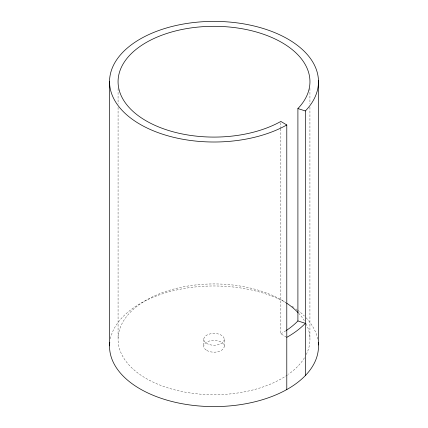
<?xml version="1.0" encoding="UTF-8"?>
<svg xmlns="http://www.w3.org/2000/svg" width="428" height="428" viewBox="0 0 428 428"><rect width="100%" height="100%" fill="white"/><g stroke="black" fill="none" stroke-linecap="round" stroke-linejoin="round"><path stroke-width="0.32" stroke-dasharray="2.14 1.6" d="M280.848 128.78L280.848 333.803L286.246 337.013M309.925 88.489L309.925 103.838M309.925 107.177L309.925 338.109M280.848 122.772L280.848 128.111M224.245 339.324A10.235 5.906 0 0 1 208.896 344.444A10.235 5.906 0 0 1 208.896 334.209A10.235 5.906 0 0 1 224.245 339.324L224.245 346.289M203.776 339.324L203.776 346.289M118.075 88.633L118.075 103.983M118.075 107.321L118.075 338.917M110.36 338.783A104.464 60.311 0 0 1 179.043 289.456A104.464 60.311 0 0 1 286.236 302.714M292.089 306.218A104.464 60.311 0 0 1 295.069 308.24M296.026 308.93A104.464 60.311 0 0 1 297.102 309.733M297.626 310.134A104.464 60.311 0 0 1 304.388 316.041M306.095 317.811A104.464 60.311 0 0 1 317.844 339.661M306.047 323.686A95.936 55.389 0 0 1 305.913 355.224M304.452 357.803A95.936 55.389 0 0 1 288.451 374.27M287.423 374.981A95.936 55.389 0 0 1 148.784 379.941A95.936 55.389 0 0 1 146.89 299.75A95.936 55.389 0 0 1 285.711 302.526M298.578 313.173A95.936 55.389 0 0 1 304.297 320.593M285.845 330.78A95.936 55.389 0 0 1 280.848 333.803M206.778 350.468A10.235 5.906 0 0 0 223.898 347.82A10.235 5.906 0 0 0 211.362 340.581A10.235 5.906 0 0 0 206.778 350.468"/><path stroke-width="0.64" d="M286.787 389.56L286.787 124.965L280.848 121.434A95.936 55.389 0 0 1 123.724 100.43A95.936 55.389 0 0 1 221.747 26.488A95.936 55.389 0 0 1 297.904 108.568L305.362 110.954L305.362 375.549M286.38 330.432A95.936 55.389 0 0 0 297.904 320.936L305.362 323.322A104.464 60.311 0 0 1 286.787 337.334M318.453 80.368L318.453 344.963M297.904 108.568L297.904 320.936M109.547 81.256L109.547 345.845M318.282 342.603A104.464 60.311 0 0 1 213.754 406.6A104.464 60.311 0 0 1 109.771 342.309M286.787 124.965A104.464 60.311 0 0 1 115.699 102.094A104.464 60.311 0 0 1 222.437 21.582A104.464 60.311 0 0 1 305.362 110.954M286.771 303.227A95.936 55.389 0 0 1 298.134 312.697"/></g></svg>
